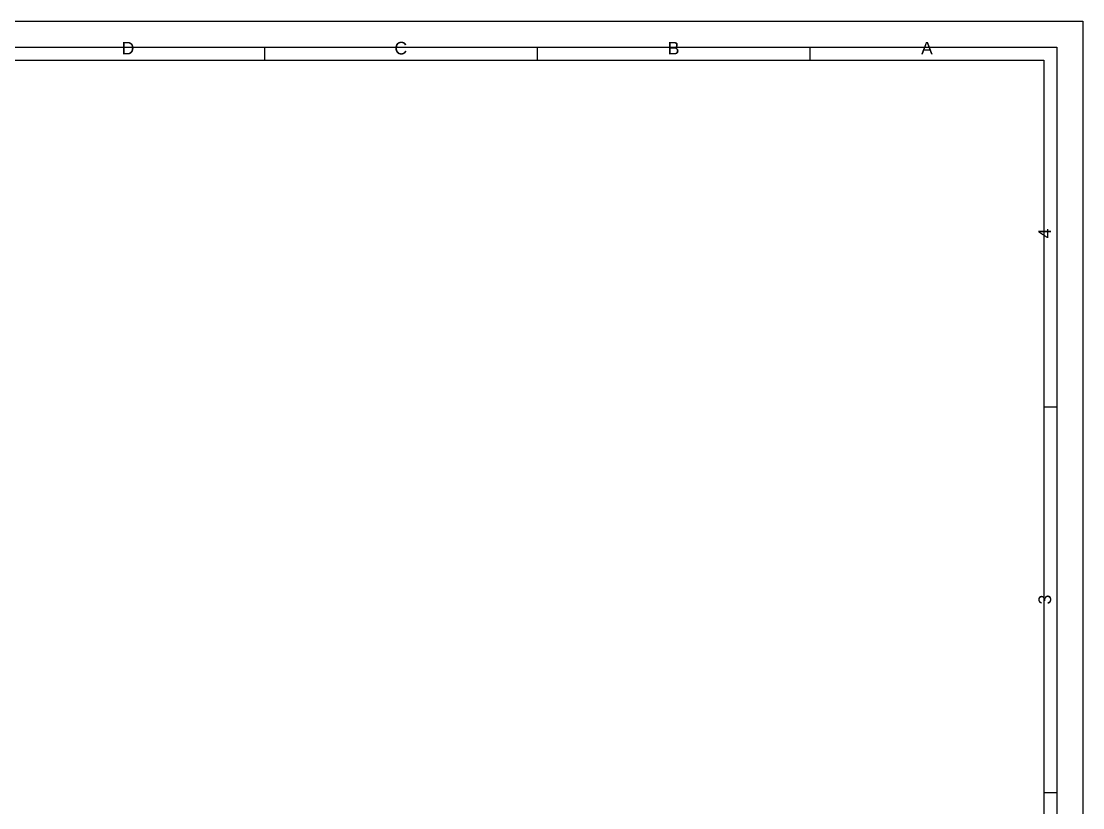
# Model space of a CAD drawing. Header units: millimetres. Extents: x 0 to 841, y 0 to 594.
# Drawn here: x 431.9 to 841, y 291.1 to 594 of the extents above; entities that cross this region are included whole.
import ezdxf
from ezdxf.enums import TextEntityAlignment as Align

# ---------------------------------------------------------------- set-up
doc = ezdxf.new("R2010")
doc.units = ezdxf.units.MM
doc.styles.add('ARIAL', font='arial.ttf')

msp = doc.modelspace()

# ---------------------------------------------------------------- linework, layer by layer
for p, q in [((525.62, 584), (525.62, 579)), ((630.75, 584), (630.75, 579)), ((735.87, 584), (735.87, 579)), ((826, 445.5), (831, 445.5)), ((826, 297), (831, 297))]:
    msp.add_line(p, q)
for points in [[(0, 594), (841, 594), (841, 0), (0, 0)], [(25, 584), (831, 584), (831, 10), (25, 10)], [(30, 579), (826, 579), (826, 15), (30, 15)]]:
    msp.add_lwpolyline(points, close=True)

# ---------------------------------------------------------------- texts
at = {"style": 'ARIAL'}
for s, p in [('D', (473.06, 579.75)), ('C', (578.19, 579.75)), ('B', (683.31, 579.75)), ('A', (780.94, 579.75))]:
    msp.add_text(s, height=4.86, dxfattribs=at).set_placement(p, align=Align.BOTTOM_CENTER)
for s, p in [('4', (830.25, 512.25)), ('3', (830.25, 371.25))]:
    msp.add_text(s, height=4.86, rotation=90, dxfattribs=at).set_placement(p, align=Align.BOTTOM_CENTER)

doc.saveas('drawing.dxf')
